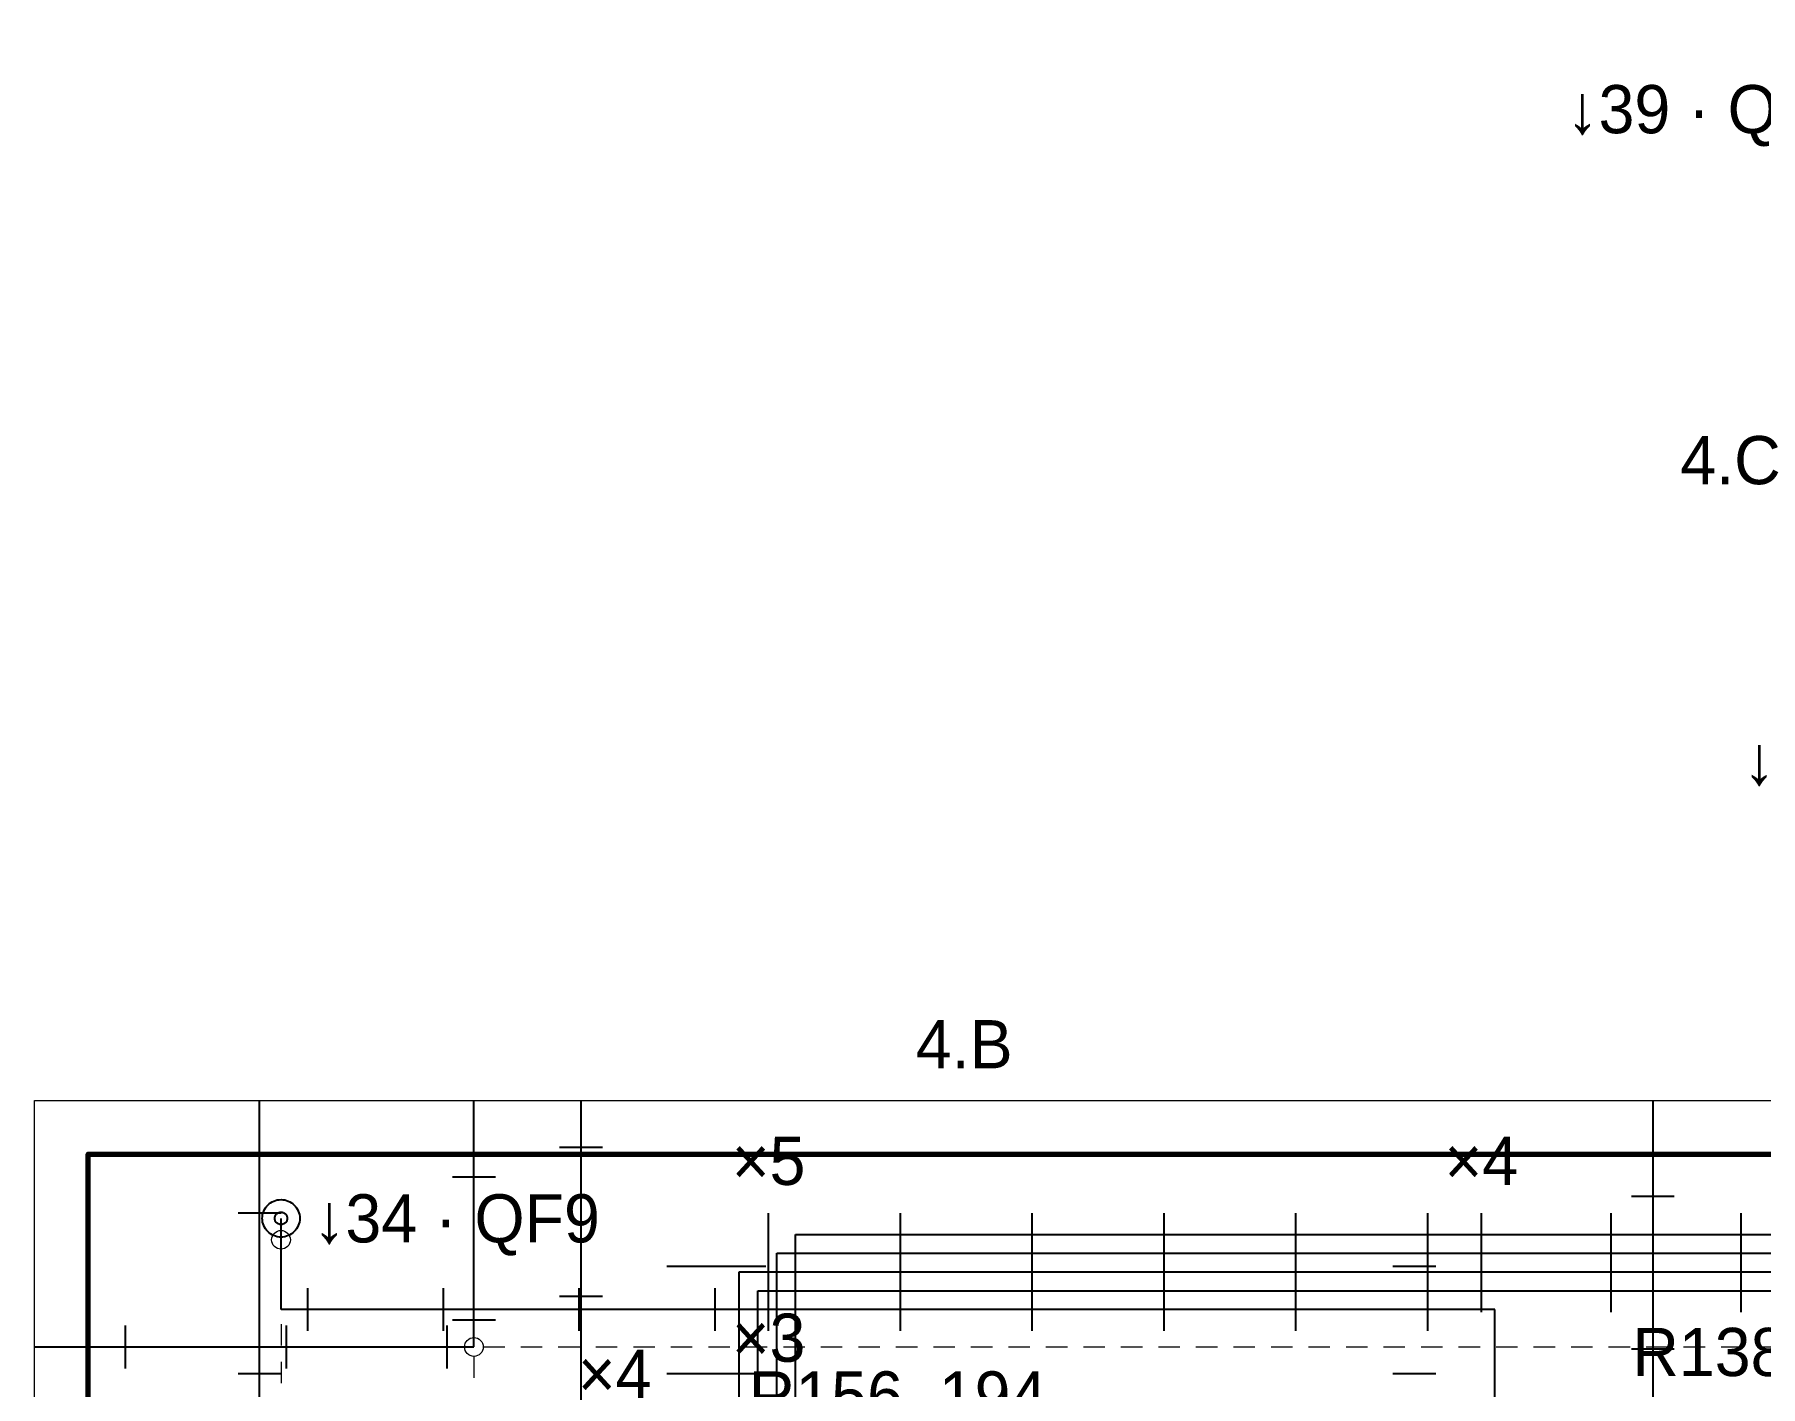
# Paper-space layout '08 Розгортки' of a CAD drawing. Header units: millimetres. Extents: x 0 to 841, y 0 to 594.
# Drawn here: x 632.6 to 697, y 474.8 to 525.2 of the extents above; entities that cross this region are included whole.
import ezdxf
from ezdxf.enums import TextEntityAlignment as Align

# ---------------------------------------------------------------- set-up
doc = ezdxf.new("R2010")
doc.units = ezdxf.units.MM
doc.linetypes.add('E_CABLE_DASH', pattern=[450, 300, -150])
for name, color, linetype in [('E-ELEV', 7, 'Continuous'), ('M-FIX', 7, 'Continuous'), ('W-CABLE-DEVICE', 1, 'E_CABLE_DASH'), ('W-CABLE-LIGHT', 1, 'E_CABLE_DASH'), ('W-CABLE-LOW', 1, 'E_CABLE_DASH'), ('W-CABLE-SOCKET', 1, 'E_CABLE_DASH')]:
    doc.layers.add(name, color=color, linetype=linetype)
doc.styles.add('PLEX_LIGHT', font='IBMPlexSans-Light.ttf')

psp = doc.layouts.new('08 Розгортки')

# ---------------------------------------------------------------- linework, layer by layer
at = {"layer": 'E-ELEV', "lineweight": 13, "true_color": 0xd9d3c8}
for p, q in [((641.756, 479.882), (641.756, 479.082)), ((641.756, 478.482), (641.756, 477.682)), ((641.756, 477.082), (641.756, 476.282)), ((649.306, 476.232), (650.106, 476.232)), ((650.706, 476.232), (651.506, 476.232)), ((652.106, 476.232), (652.906, 476.232)), ((653.506, 476.232), (654.306, 476.232)), ((654.906, 476.232), (655.706, 476.232)), ((656.306, 476.232), (657.106, 476.232)), ((657.706, 476.232), (658.506, 476.232)), ((659.106, 476.232), (659.906, 476.232)), ((660.506, 476.232), (661.306, 476.232)), ((661.906, 476.232), (662.706, 476.232)), ((663.306, 476.232), (664.106, 476.232)), ((664.706, 476.232), (665.506, 476.232)), ((666.106, 476.232), (666.906, 476.232)), ((667.506, 476.232), (668.306, 476.232)), ((668.906, 476.232), (669.706, 476.232)), ((670.306, 476.232), (671.106, 476.232)), ((671.706, 476.232), (672.506, 476.232)), ((673.106, 476.232), (673.906, 476.232)), ((674.506, 476.232), (675.306, 476.232)), ((675.906, 476.232), (676.706, 476.232)), ((677.306, 476.232), (678.106, 476.232)), ((678.706, 476.232), (679.506, 476.232)), ((680.106, 476.232), (680.906, 476.232)), ((681.506, 476.232), (682.306, 476.232)), ((682.906, 476.232), (683.706, 476.232)), ((684.306, 476.232), (685.106, 476.232)), ((685.706, 476.232), (686.506, 476.232)), ((687.106, 476.232), (687.906, 476.232)), ((688.506, 476.232), (689.306, 476.232)), ((689.906, 476.232), (690.706, 476.232)), ((691.306, 476.232), (692.106, 476.232)), ((692.706, 476.232), (693.506, 476.232)), ((694.106, 476.232), (694.906, 476.232)), ((695.506, 476.232), (696.306, 476.232)), ((696.906, 476.232), (697.706, 476.232)), ((641.756, 475.682), (641.756, 474.882)), ((648.956, 475.882), (648.956, 475.082))]:
    psp.add_line(p, q, dxfattribs=at)
psp.add_lwpolyline([(632.556, 401.232), (632.556, 485.432), (697.956, 485.432), (697.956, 543.232), (779.356, 543.232), (779.356, 401.232), (673.556, 401.232), (671.556, 401.232), (632.556, 401.232)], close=True, dxfattribs=at)
at = {"layer": 'E-ELEV', "lineweight": 70, "true_color": 0x29251f}
psp.add_lwpolyline([(634.556, 409.232), (634.556, 483.432), (699.956, 483.432), (699.956, 535.232), (775.356, 535.232), (775.356, 409.232), (673.556, 409.232), (673.556, 447.232), (681.956, 447.232), (681.956, 460.032), (663.956, 460.032), (663.956, 447.232), (671.556, 447.232), (671.556, 409.232)], close=True, dxfattribs=at)
at = {"layer": 'E-ELEV', "lineweight": 13, "true_color": 0x9a9288}
for centre in [(641.756, 480.232), (648.956, 476.232), (648.956, 476.232)]:
    psp.add_circle(centre, 0.35, dxfattribs=at)
at = {"layer": 'M-FIX', "lineweight": 25, "true_color": 0x29251f}
for p, q in [((653.756, 483.677), (652.156, 483.677)), ((649.756, 482.565), (648.156, 482.565)), ((693.756, 481.847), (692.156, 481.847)), ((641.756, 481.232), (640.156, 481.232)), ((659.956, 476.832), (659.956, 481.232)), ((664.876, 476.832), (664.876, 481.232)), ((669.796, 476.832), (669.796, 481.232)), ((674.716, 476.832), (674.716, 481.232)), ((679.636, 476.832), (679.636, 481.232)), ((684.556, 476.832), (684.556, 481.232)), ((686.556, 477.532), (686.556, 481.232)), ((691.406, 477.532), (691.406, 481.232)), ((696.256, 477.532), (696.256, 481.232)), ((659.856, 479.232), (656.156, 479.232)), ((684.856, 479.232), (683.256, 479.232)), ((642.756, 476.832), (642.756, 478.432)), ((647.823, 476.832), (647.823, 478.432)), ((653.756, 478.121), (652.156, 478.121)), ((652.889, 476.832), (652.889, 478.432)), ((657.956, 476.832), (657.956, 478.432)), ((635.956, 475.432), (635.956, 477.032)), ((641.956, 475.432), (641.956, 477.032)), ((647.956, 475.432), (647.956, 477.032)), ((649.756, 477.232), (648.156, 477.232)), ((693.756, 476.155), (692.156, 476.155)), ((641.756, 475.232), (640.156, 475.232)), ((659.856, 475.232), (656.156, 475.232)), ((684.856, 475.232), (683.256, 475.232))]:
    psp.add_line(p, q, dxfattribs=at)
at = {"layer": 'W-CABLE-DEVICE', "lineweight": 25, "true_color": 0x76b7b2}
psp.add_lwpolyline([(632.556, 441.032), (660.956, 441.032), (660.956, 480.432), (771.656, 480.432), (771.656, 530.232), (771.356, 530.232), (771.356, 532.332)], dxfattribs=at)
at = {"layer": 'W-CABLE-LIGHT', "lineweight": 25, "true_color": 0x9c755f}
psp.add_lwpolyline([(632.556, 437.532), (658.856, 437.532), (658.856, 479.032), (770.256, 479.032), (770.256, 486.232), (779.356, 486.232)], dxfattribs=at)
at = {"layer": 'W-CABLE-LIGHT', "lineweight": 25, "true_color": 0xa6761d}
psp.add_lwpolyline([(632.556, 435.432), (652.956, 435.432), (652.956, 485.432)], dxfattribs=at)
at = {"layer": 'W-CABLE-LOW', "lineweight": 25, "true_color": 0x29251f}
for points in [[(632.556, 476.232), (648.956, 476.232), (648.956, 485.432)], [(692.956, 485.432), (692.956, 418.232), (736.956, 418.232), (736.956, 416.232), (736.556, 416.232), (736.556, 416.632)]]:
    psp.add_lwpolyline(points, dxfattribs=at)
at = {"layer": 'W-CABLE-SOCKET', "lineweight": 25, "true_color": 0x4e79a7}
psp.add_lwpolyline([(632.556, 438.232), (659.556, 438.232), (659.556, 478.332), (706.956, 478.332), (706.956, 529.882), (707.556, 529.882)], dxfattribs=at)
at = {"layer": 'W-CABLE-SOCKET', "lineweight": 25, "true_color": 0x4fb0a0}
psp.add_lwpolyline([(632.556, 440.332), (660.256, 440.332), (660.256, 479.732), (770.956, 479.732), (770.956, 516.232), (779.356, 516.232)], dxfattribs=at)
at = {"layer": 'W-CABLE-SOCKET', "lineweight": 25, "true_color": 0x5f9ed1}
psp.add_lwpolyline([(632.556, 434.732), (640.956, 434.732), (640.956, 485.432)], dxfattribs=at)
at = {"layer": 'W-CABLE-SOCKET', "lineweight": 25, "true_color": 0x76b7b2}
psp.add_lwpolyline([(679.556, 441.532), (687.056, 441.532), (687.056, 477.632), (641.756, 477.632), (641.756, 481.032)], dxfattribs=at)
for radius in [0.7, 0.233]:
    psp.add_circle((641.756, 481.032), radius, dxfattribs=at)

# ---------------------------------------------------------------- texts
at = {"layer": 'E-ELEV', "true_color": 0x9a9288, "style": 'PLEX_LIGHT'}
for s, p in [('4.C', (695.856, 509.332)), ('4.B', (667.256, 487.532))]:
    psp.add_text(s, height=1.8, dxfattribs=at).set_placement(p, align=Align.MIDDLE_CENTER)
at = {"layer": 'M-FIX', "true_color": 0x29251f, "style": 'PLEX_LIGHT'}
for s, p in [('×5', (659.956, 483.179)), ('×4', (686.556, 483.179)), ('×3', (659.956, 476.579)), ('R138–150', (697.744, 476.045)), ('×4', (654.209, 475.232)), ('R156–194', (664.769, 474.42))]:
    psp.add_text(s, height=1.8, dxfattribs=at).set_placement(p, align=Align.MIDDLE_CENTER)
at = {"layer": 'W-CABLE-LIGHT', "true_color": 0x29251f, "style": 'PLEX_LIGHT'}
for s, p in [('↓39 · QF1', (689.727, 522.432)), ('↓36, 37 · QF1', (696.326, 498.132))]:
    psp.add_text(s, height=1.8, dxfattribs=at).set_placement(p, align=Align.MIDDLE_LEFT)
at = {"layer": 'W-CABLE-SOCKET', "true_color": 0x29251f, "style": 'PLEX_LIGHT'}
psp.add_text('↓34 · QF9', height=1.8, dxfattribs=at).set_placement((642.956, 481.032), align=Align.MIDDLE_LEFT)

doc.saveas('drawing.dxf')
